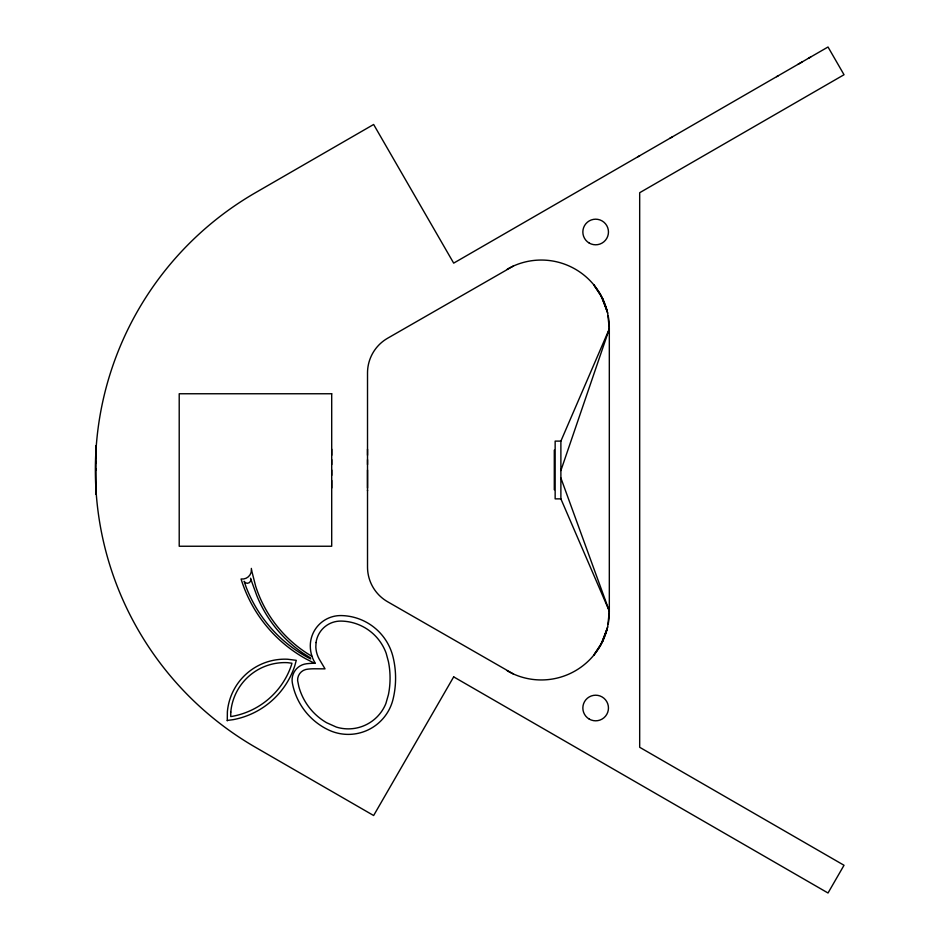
<?xml version="1.0" encoding="UTF-8"?>
<svg xmlns="http://www.w3.org/2000/svg" width="940" height="940" viewBox="0 0 940 940"><rect width="100%" height="100%" fill="white"/><g stroke="black" fill="none" stroke-linecap="round" stroke-linejoin="round"><path stroke-width="1.41" d="M95.974 470.305L95.974 468.79M95.974 463.408L95.974 461.47M95.974 457.557L95.974 456.323M227.268 720.816L227.374 711.78A57.669 57.669 0 0 1 287.699 659.245L296.276 660.338L294.737 665.978A80.417 80.417 0 0 1 233.073 719.676L227.28 720.44M602.364 641.891L607.111 629.142L600.413 645.592L593.751 655.239L602.364 641.891L607.651 626.909L609.32 611.118L609.32 328.882A68.044 68.044 0 0 0 608.227 315.911M560.886 470.552L609.32 328.882L607.651 313.09L602.364 298.109L593.751 284.761L600.413 294.408L607.111 310.858L602.364 298.109M608.227 624.09A68.044 68.044 0 0 0 609.32 611.118L560.886 498.87L560.886 441.107L609.32 328.882M637.978 156.721L639.705 155.723M669.727 138.392L672.041 137.052M776.616 76.681L778.355 75.682M797.849 64.425L802.02 62.005M808.365 58.35L810.691 57.011M513.416 266.02L387.538 338.282A40.021 40.021 0 0 0 367.517 372.945L367.517 567.055A40.021 40.021 0 0 0 387.538 601.706L513.416 673.98M560.886 441.107L555.152 441.107L555.152 498.87L560.886 498.87M314.559 663.276L315.299 663.276L313.784 660.609A32.536 32.536 0 0 1 310.294 645.792A30.374 30.374 0 0 1 341.149 615.571A54.309 54.309 0 0 1 393.073 657.095A89.429 89.429 0 0 1 393.073 699.149A46.084 46.084 0 0 1 328.401 729.886A65.4 65.4 0 0 1 292.363 683.039A16.356 16.356 0 0 1 306.452 663.769A66.094 66.094 0 0 1 314.559 663.276L306.005 658.917A137.898 137.898 0 0 1 241.063 578.993A9.189 9.189 0 0 0 251.474 569.816L251.356 568.394M560.886 478.002L609.32 611.118M250.792 579.099L256.832 595.702A127.664 127.664 0 0 0 303.032 653.194L310.259 657.765L310.694 658.928L307.039 657.06A135.771 135.771 0 0 1 246.198 587.288L244.106 581.296A3.549 3.549 0 0 0 250.792 579.099L250.51 578.218M251.474 569.816L255.68 586.255A125.537 125.537 0 0 0 312.01 656.355M554.295 450.119L554.295 489.799M367.517 449.191L367.517 455.289M367.517 459.589L367.517 464.619M367.517 470L367.517 488.024M367.517 490.104L367.517 490.809M331.703 449.191L331.703 455.289M331.703 459.589L331.703 464.619M331.703 470L331.703 475.382M331.703 480.411L331.703 488.024M95.974 445.642L95.974 469.013M95.974 469.695L95.974 494.358M507.271 269.157A68.044 68.044 0 0 1 607.651 313.09M607.651 626.909A68.044 68.044 0 0 1 507.271 670.843M331.703 393.754L331.703 546.246L179.211 546.246L179.211 393.754L331.703 393.754M230.782 712.085L230.735 716.55L232.45 716.315A77.01 77.01 0 0 0 291.494 664.897L291.952 663.229L287.522 662.665A54.25 54.25 0 0 0 230.782 712.085M316.052 642.549L315.828 647.096A27.013 27.013 0 0 0 319.306 659.245L325.04 668.857L314.548 668.786A60.583 60.583 0 0 0 307.791 669.151L305.676 669.527A10.834 10.834 0 0 0 297.616 680.548L298.826 686.576A59.878 59.878 0 0 0 326.638 722.731L336.379 727.09A40.561 40.561 0 0 0 385.87 703.578L388.431 694.613A83.919 83.919 0 0 0 388.431 661.631L386.176 653.265A48.774 48.774 0 0 0 341.091 621.082A24.863 24.863 0 0 0 316.04 642.549M453.679 676.87L373.638 815.52L255.457 747.288A320.188 320.188 0 0 1 255.457 192.712L373.638 124.48L453.679 263.13L828.023 47L844.026 74.73L639.682 192.712L639.682 747.288L844.026 865.27L828.023 893L453.679 676.87M589.251 243.084A12.808 12.808 0 0 0 608.462 231.992A12.808 12.808 0 0 0 589.251 220.9A12.808 12.808 0 0 0 589.251 243.084M589.251 719.1A12.808 12.808 0 0 0 608.462 708.008A12.808 12.808 0 0 0 589.251 696.916A12.808 12.808 0 0 0 589.251 719.1"/></g></svg>
